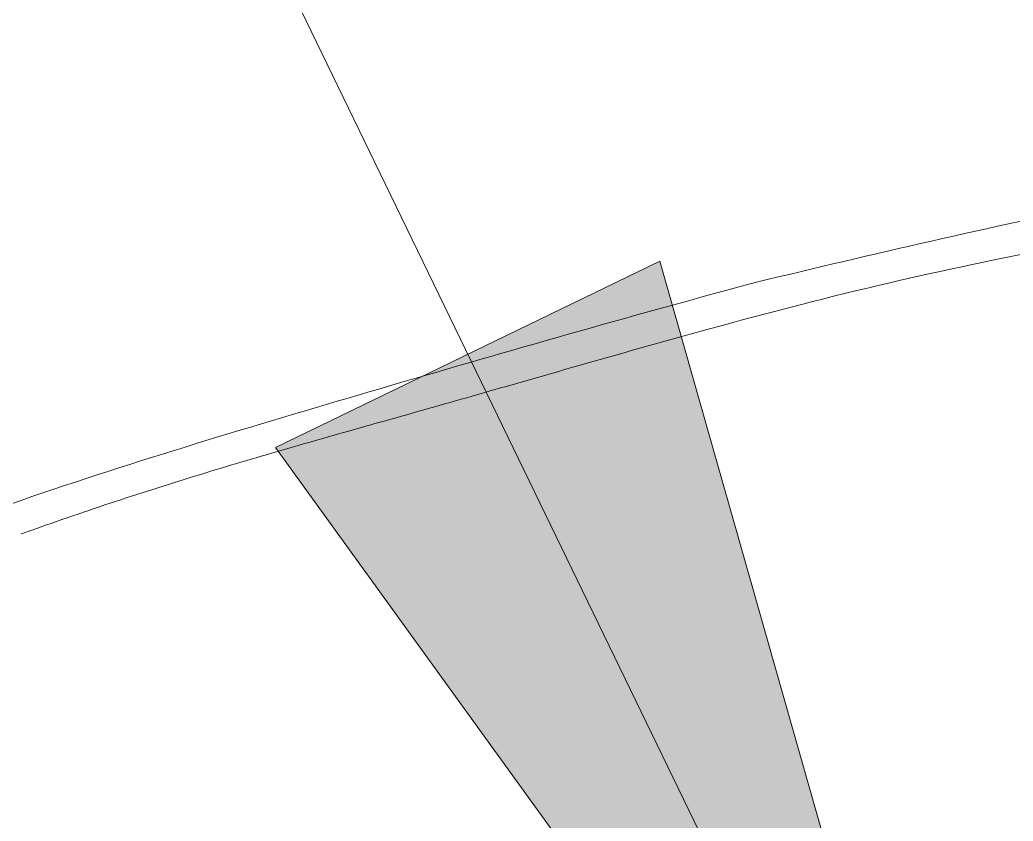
# Model space of a CAD drawing. Header units: metres. Extents: x -1161 to -1080, y 3 to 563.
# Drawn here: x -1106.5663 to -1106.3612, y 544.2591 to 544.4246 of the extents above; entities that cross this region are included whole.
import ezdxf

# ---------------------------------------------------------------- set-up
doc = ezdxf.new("R2010")
doc.units = ezdxf.units.M
doc.layers.add('A-FLOR', color=7, linetype='Continuous', lineweight=50)
doc.layers.add('G-ANNO-TEXT', color=7, linetype='Continuous', lineweight=9)

msp = doc.modelspace()

# ---------------------------------------------------------------- hatches: boundary and pattern name
at = {"layer": 'G-ANNO-TEXT'}
msp.add_hatch(color=256, dxfattribs=at).paths.add_polyline_path([(-1106.36477, 544.13052), (-1106.43412, 544.37472), (-1106.51346, 544.33628)])

# ---------------------------------------------------------------- linework, layer by layer
at = {"layer": 'A-FLOR', "lineweight": 18}
for points, knots in [([(-1105.89646, 544.43871), (-1105.90889, 544.43792), (-1105.93375, 544.43633), (-1105.97103, 544.43383), (-1106.0021, 544.4318), (-1106.02696, 544.43011), (-1106.05179, 544.42823), (-1106.08284, 544.42571), (-1106.12003, 544.42221), (-1106.15717, 544.41785), (-1106.19424, 544.4129), (-1106.23107, 544.40767), (-1106.26781, 544.40179), (-1106.30484, 544.39468), (-1106.34172, 544.38695), (-1106.37812, 544.37896), (-1106.40222, 544.37329), (-1106.41422, 544.37038)], [-1, -1, -1, -1, -0.928571, -0.857143, -0.785714, -0.75, -0.714286, -0.642857, -0.571429, -0.5, -0.428571, -0.357143, -0.285714, -0.214286, -0.142857, -0.071429, 0, 0, 0, 0]), ([(-1106.56601, 544.31842), (-1106.5647, 544.31888), (-1106.5574, 544.32145), (-1106.54419, 544.32595), (-1106.52696, 544.33137), (-1106.51011, 544.33633), (-1106.49306, 544.34115), (-1106.4754, 544.34613), (-1106.45638, 544.3516), (-1106.42995, 544.35915), (-1106.39692, 544.36813), (-1106.36931, 544.37419), (-1106.3472, 544.37866), (-1106.32967, 544.38216), (-1106.31054, 544.38608), (-1106.29063, 544.39008), (-1106.27049, 544.39396), (-1106.25085, 544.39746), (-1106.23196, 544.40042), (-1106.21326, 544.40306), (-1106.19469, 544.4055), (-1106.17601, 544.40789), (-1106.15721, 544.41031), (-1106.13218, 544.41338), (-1106.10084, 544.4169), (-1106.07092, 544.41939), (-1106.05355, 544.42067), (-1106.04876, 544.42102)], [-0.0406098, -0.0406098, -0.0406098, -0.0406098, -0.0405, -0.04, -0.0395, -0.039, -0.0385, -0.038, -0.0375, -0.037, -0.036, -0.035, -0.0345, -0.034, -0.0335, -0.033, -0.0325, -0.032, -0.0315, -0.031, -0.0305, -0.03, -0.0295, -0.029, -0.028, -0.027, -0.0266197, -0.0266197, -0.0266197, -0.0266197]), ([(-1106.41422, 544.37038), (-1106.42645, 544.36708), (-1106.45084, 544.36035), (-1106.48721, 544.3498), (-1106.52338, 544.33915), (-1106.57131, 544.32413), (-1106.6187, 544.30596), (-1106.66577, 544.28801), (-1106.71249, 544.26918), (-1106.76976, 544.24264), (-1106.82672, 544.21564), (-1106.87121, 544.19179), (-1106.90425, 544.17326), (-1106.93693, 544.15471), (-1106.96388, 544.13872), (-1106.98551, 544.12518), (-1107.00714, 544.11125), (-1107.03388, 544.09351), (-1107.06466, 544.07296), (-1107.095, 544.05181), (-1107.12557, 544.02873), (-1107.15572, 544.00504), (-1107.18532, 543.98168), (-1107.21447, 543.95779), (-1107.24304, 543.93284), (-1107.27114, 543.90736), (-1107.29402, 543.88625), (-1107.31213, 543.86906), (-1107.33016, 543.85153), (-1107.35294, 543.82842), (-1107.37972, 543.80023), (-1107.40453, 543.77373), (-1107.4288, 543.74675), (-1107.4541, 543.71671), (-1107.47887, 543.68619), (-1107.50201, 543.6574), (-1107.52456, 543.6282), (-1107.54691, 543.59725), (-1107.56869, 543.56587), (-1107.58988, 543.53466), (-1107.6105, 543.50305), (-1107.63053, 543.47061), (-1107.64994, 543.43782), (-1107.66872, 543.40531), (-1107.68685, 543.37245), (-1107.70423, 543.33872), (-1107.72097, 543.30464), (-1107.73721, 543.27048), (-1107.758, 543.22451), (-1107.78215, 543.16626), (-1107.8087, 543.09539), (-1107.82454, 543.04746), (-1107.832, 543.02338)], [-1, -1, -1, -1, -0.99822695, -0.9964539, -0.99468085, -0.9929078, -0.9893617, -0.98758865, -0.9858156, -0.9822695, -0.9787234, -0.97695035, -0.9751773, -0.97340426, -0.97163121, -0.97074468, -0.96985816, -0.96808511, -0.96631206, -0.96453901, -0.96276596, -0.96099291, -0.95921986, -0.95744681, -0.95567376, -0.95390071, -0.95212766, -0.95124113, -0.95035461, -0.94858156, -0.94680851, -0.94503546, -0.94326241, -0.94148936, -0.93971631, -0.93794326, -0.93617021, -0.93439716, -0.93262411, -0.93085106, -0.92907801, -0.92730496, -0.92553191, -0.92375887, -0.92198582, -0.92021277, -0.91843972, -0.91666667, -0.91489362, -0.91134752, -0.90780142, -0.90425532, -0.90425532, -0.90425532, -0.90425532])]:
    msp.add_open_spline(points, degree=3, knots=knots, dxfattribs=at)
at = {"layer": 'G-ANNO-TEXT'}
for p, q in [((-1106.36477, 544.13052), (-1107.67918, 546.84318)), ((-1106.43412, 544.37472), (-1106.51346, 544.33628)), ((-1106.36477, 544.13052), (-1106.43412, 544.37472)), ((-1106.51346, 544.33628), (-1106.36477, 544.13052))]:
    msp.add_line(p, q, dxfattribs=at)

doc.saveas('drawing.dxf')
